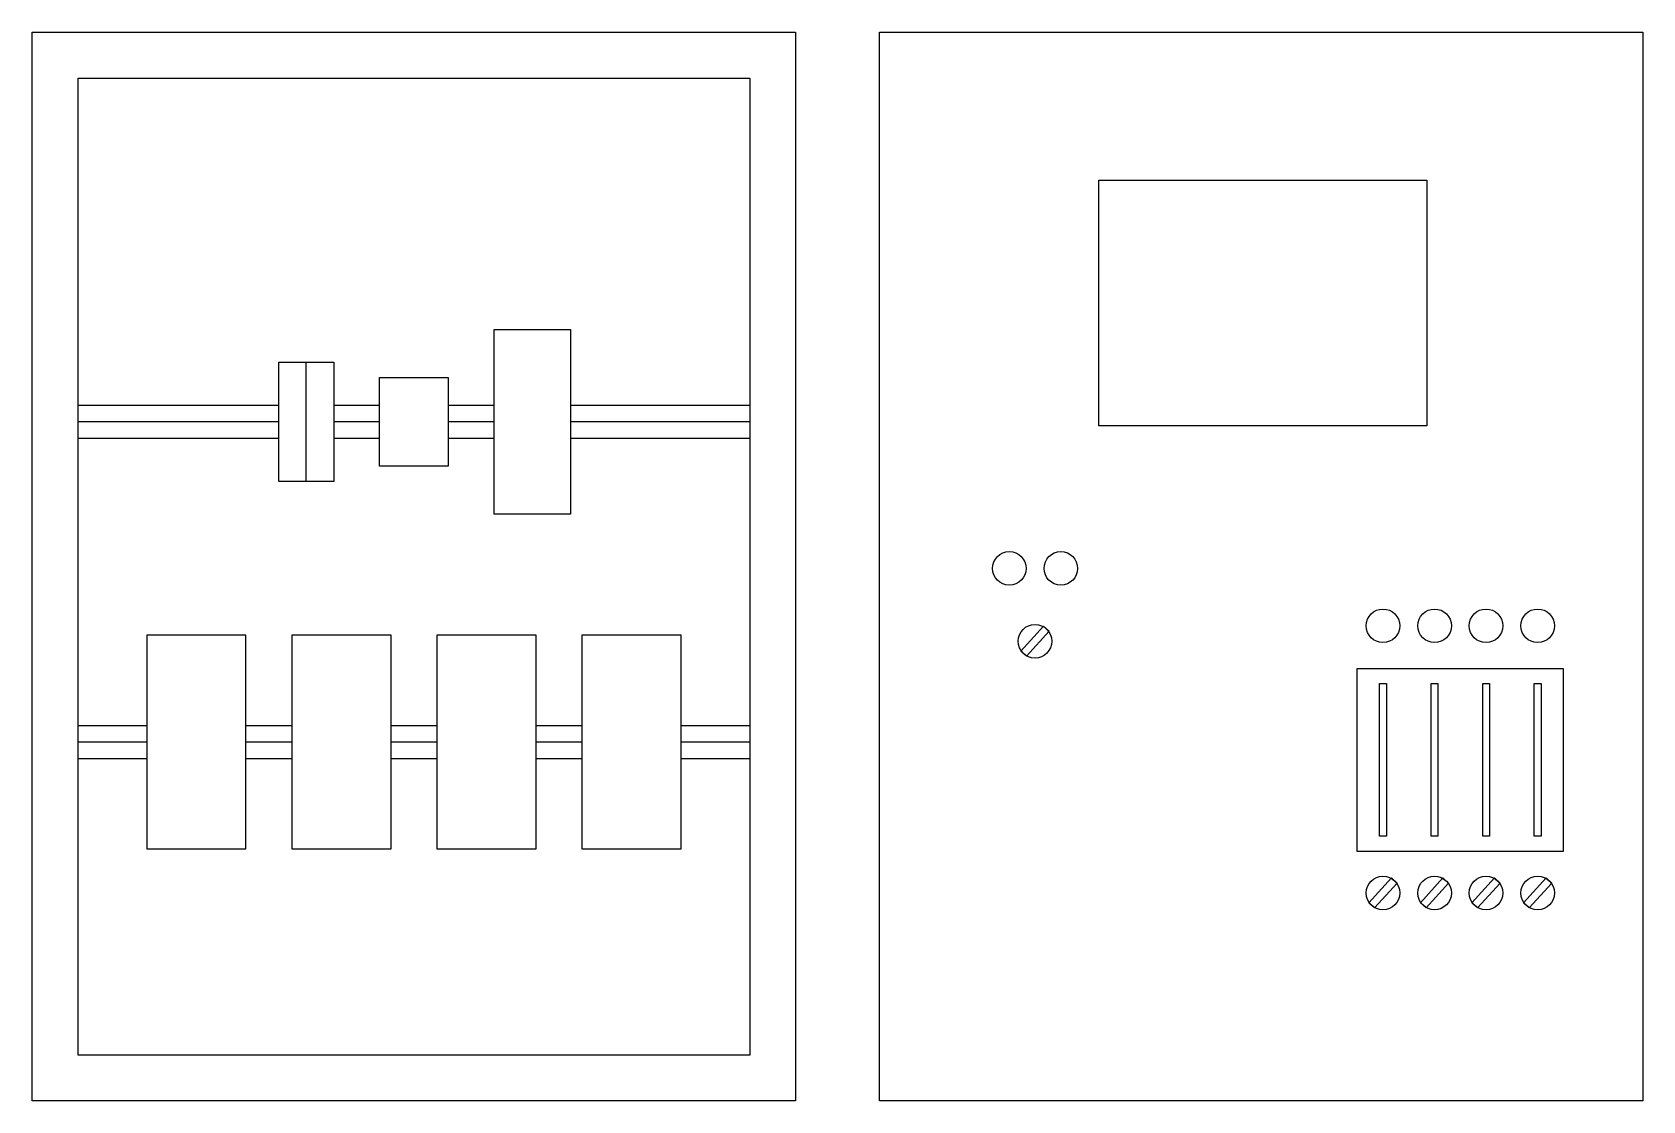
# Model space of a CAD drawing. Header units: millimetres. Extents: x 5543 to 6598, y 3914 to 4614.
import ezdxf

# ---------------------------------------------------------------- set-up
doc = ezdxf.new("R2010")
doc.units = ezdxf.units.MM

msp = doc.modelspace()

# ---------------------------------------------------------------- linework, layer by layer
msp.add_line((5723, 4319.5), (5723, 4397.5))
for points in [[(5543.5, 4613.7), (6043.5, 4613.7), (6043.5, 3913.7), (5543.5, 3913.7)], [(6098.4, 4613.7), (6598.4, 4613.7), (6598.4, 3913.7), (6098.4, 3913.7)], [(5573.5, 4583.7), (6013.5, 4583.7), (6013.5, 3943.7), (5573.5, 3943.7)], [(6242, 4516.8), (6457, 4516.8), (6457, 4355.8), (6242, 4355.8)], [(5846, 4419), (5896, 4419), (5896, 4298), (5846, 4298)], [(5705, 4397.5), (5741, 4397.5), (5741, 4319.5), (5705, 4319.5)], [(5771, 4387.5), (5816, 4387.5), (5816, 4329.5), (5771, 4329.5)], [(6191.1, 4208.3), (6194.8, 4205), (6209.6, 4221.3), (6205.9, 4224.6)], [(5618.5, 4078.7), (5683.5, 4078.7), (5683.5, 4218.7), (5618.5, 4218.7)], [(5713.5, 4078.7), (5778.5, 4078.7), (5778.5, 4218.7), (5713.5, 4218.7)], [(5808.5, 4078.7), (5873.5, 4078.7), (5873.5, 4218.7), (5808.5, 4218.7)], [(5903.5, 4078.7), (5968.5, 4078.7), (5968.5, 4218.7), (5903.5, 4218.7)], [(6411.3, 4197), (6546.3, 4197), (6546.3, 4077), (6411.3, 4077)], [(6426, 4187), (6430.5, 4187), (6430.5, 4087), (6426, 4087)], [(6459.7, 4187), (6464.2, 4187), (6464.2, 4087), (6459.7, 4087)], [(6493.5, 4187), (6498, 4187), (6498, 4087), (6493.5, 4087)], [(6527.2, 4187), (6531.7, 4187), (6531.7, 4087), (6527.2, 4087)], [(6419, 4043.4), (6422.7, 4040.1), (6437.4, 4056.4), (6433.7, 4059.7)], [(6452.7, 4043.4), (6456.4, 4040.1), (6471.2, 4056.4), (6467.5, 4059.7)], [(6486.5, 4043.4), (6490.2, 4040.1), (6504.9, 4056.4), (6501.2, 4059.7)], [(6520.2, 4043.4), (6523.9, 4040.1), (6538.7, 4056.4), (6535, 4059.7)]]:
    msp.add_lwpolyline(points, close=True)
for points in [[(5705, 4347.5), (5573.5, 4347.5), (5573.5, 4369.5), (5705, 4369.5)], [(5741, 4369.5), (5771, 4369.5)], [(5816, 4369.5), (5846, 4369.5)], [(5896, 4369.5), (6013.5, 4369.5), (6013.5, 4347.5), (5896, 4347.5)], [(5705, 4358.5), (5573.5, 4358.5)], [(5771, 4358.5), (5741, 4358.5)], [(5846, 4358.5), (5816, 4358.5)], [(6013.5, 4358.5), (5896, 4358.5)], [(5771, 4347.5), (5741, 4347.5)], [(5846, 4347.5), (5816, 4347.5)], [(5618.5, 4137.7), (5573.5, 4137.7), (5573.5, 4159.7), (5618.5, 4159.7)], [(5683.5, 4159.7), (5713.5, 4159.7)], [(5778.5, 4159.7), (5808.5, 4159.7)], [(5873.5, 4159.7), (5903.5, 4159.7)], [(5968.5, 4159.7), (6013.5, 4159.7), (6013.5, 4137.7), (5968.5, 4137.7)], [(5618.5, 4148.7), (5573.5, 4148.7)], [(5713.5, 4148.7), (5683.5, 4148.7)], [(5808.5, 4148.7), (5793.5, 4148.7), (5778.5, 4148.7)], [(5903.5, 4148.7), (5873.5, 4148.7)], [(6013.5, 4148.7), (5968.5, 4148.7)], [(5713.5, 4137.7), (5683.5, 4137.7)], [(5808.5, 4137.7), (5778.5, 4137.7)], [(5903.5, 4137.7), (5873.5, 4137.7)]]:
    msp.add_lwpolyline(points)
for centre in [(6183.5, 4262.5), (6217.2, 4262.5), (6428.2, 4224.9), (6462, 4224.9), (6495.7, 4224.9), (6529.5, 4224.9), (6200.3, 4214.8), (6428.2, 4049.9), (6462, 4049.9), (6495.7, 4049.9), (6529.5, 4049.9)]:
    msp.add_circle(centre, 11)

doc.saveas('drawing.dxf')
